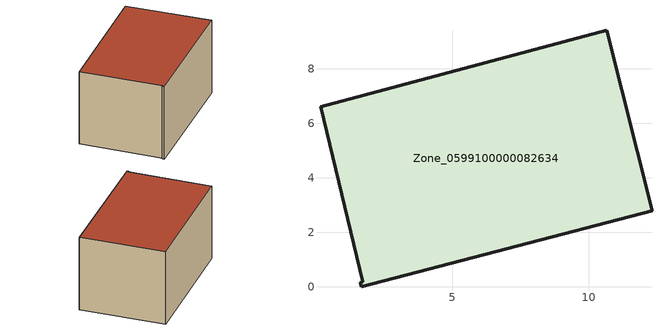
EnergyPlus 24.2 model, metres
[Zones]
Zone_0599100000082634
 floor ground (C_G): 1.71,0.19 0.16,6.6 10.65,9.42 12.32,2.79 1.65,0 1.61,0.16 z0
 wall outside (C_F): 12.32,2.79 10.65,9.42 0.16,6.6 1.71,0.19 1.61,0.16 1.65,0 12.32,2.79 z0:6.13
 roof outside (C_R): 0.16,6.6 1.71,0.19 1.61,0.16 1.65,0 12.32,2.79 10.65,9.42 z6.13
[BUILDING]
Pand.0599100000082634: North Axis=0; Terrain=City; Loads Convergence Tolerance Value=0.04; Temperature Convergence Tolerance Value=0.4; Solar Distribution=FullExterior; Maximum Number of Warmup Days=25; Minimum Number of Warmup Days=1
[Site:Location]
Rotterdam.The.Hague.AP_ZH_NLD Design_Conditions: Latitude=51.96; Longitude=4.45; Time Zone=1; Elevation=-4.5
[SITE:GROUNDTEMPERATURE:BUILDINGSURFACE]
18, 18, 18, 18, 18, 18, 18, 18, 18, 18, 18, 18
[MATERIAL] Thermal Absorptance=0.9; Solar Absorptance=0.7; Visible Absorptance=0.7
Name | Roughness | Thickness | Conductivity | Density | Specific Heat
G.TI.1946-1964 | MediumSmooth | 0.15 | 1 | 540 | 1210
F.TI.1946-1964 | Rough | 0.3 | 0.857143 | 1920 | 840
R.TI.1946-1964 | MediumRough | 0.2 | 0.277778 | 1500 | 1000
[CONSTRUCTION]
C_G: G.TI.1946-1964
C_F: F.TI.1946-1964
C_R: R.TI.1946-1964
[ZONE]
Zone_0599100000082634: Type=1; Multiplier=1; Ceiling Height=Autocalculate; Volume=Autocalculate; Floor Area=autocalculate; Part of Total Floor Area=Yes
[ZONEINFILTRATION:DESIGNFLOWRATE]
Infil_Zone_0599100000082634: Zone or ZoneList or Space or SpaceList=Zone_0599100000082634; Schedule=AlwaysOn; Design Flow Rate Calculation Method=Flow/Area; Flow Rate per Floor Area=0.003; Constant Term Coefficient=1; Temperature Term Coefficient=0; Velocity Term Coefficient=0; Velocity Squared Term Coefficient=0
[HVACTEMPLATE:ZONE:IDEALLOADSAIRSYSTEM]
Zone_0599100000082634: Maximum Heating Supply Air Temperature=50; Minimum Cooling Supply Air Temperature=13; Maximum Heating Supply Air Humidity Ratio=0.0156; Minimum Cooling Supply Air Humidity Ratio=0.0077; Heating Limit=NoLimit; Cooling Limit=NoLimit; Dehumidification Control Type=ConstantSensibleHeatRatio; Cooling Sensible Heat Ratio=0.7; Dehumidification Setpoint=60; Humidification Control Type=None; Humidification Setpoint=30; Outdoor Air Method=None; Outdoor Air Flow Rate per Person=0.00944; Outdoor Air Flow Rate per Zone Floor Area=0; Outdoor Air Flow Rate per Zone=0; Demand Controlled Ventilation Type=None; Outdoor Air Economizer Type=NoEconomizer; Heat Recovery Type=None; Sensible Heat Recovery Effectiveness=0.7; Latent Heat Recovery Effectiveness=0.65
[ZONECONTROL:THERMOSTAT]
ThermostatControl_Zone_0599100000082634: Zone or ZoneList=Zone_0599100000082634; Control Type Schedule=DualSetpointControlType; Control 1=Thermostat_Zone_0599100000082634; Temperature Difference Between Cutout And Setpoint=0
[THERMOSTATSETPOINT:DUALSETPOINT]
Thermostat_Zone_0599100000082634: Heating Setpoint Temperature Schedule=HeatingSetpoint_Zone_0599100000082634; Cooling Setpoint Temperature Schedule=CoolingSetpoint_Zone_0599100000082634
[SCHEDULE:COMPACT]
HeatingSetpoint_Zone_0599100000082634: Through: 12/31, For: AllDays, Until: 24:00, 21
CoolingSetpoint_Zone_0599100000082634: Through: 12/31, For: AllDays, Until: 24:00, 24
DualSetpointControlType: Through: 12/31, For: AllDays, Until: 24:00, 4
AlwaysOn: Through: 12/31, For: AllDays, Until: 24:00, 1
